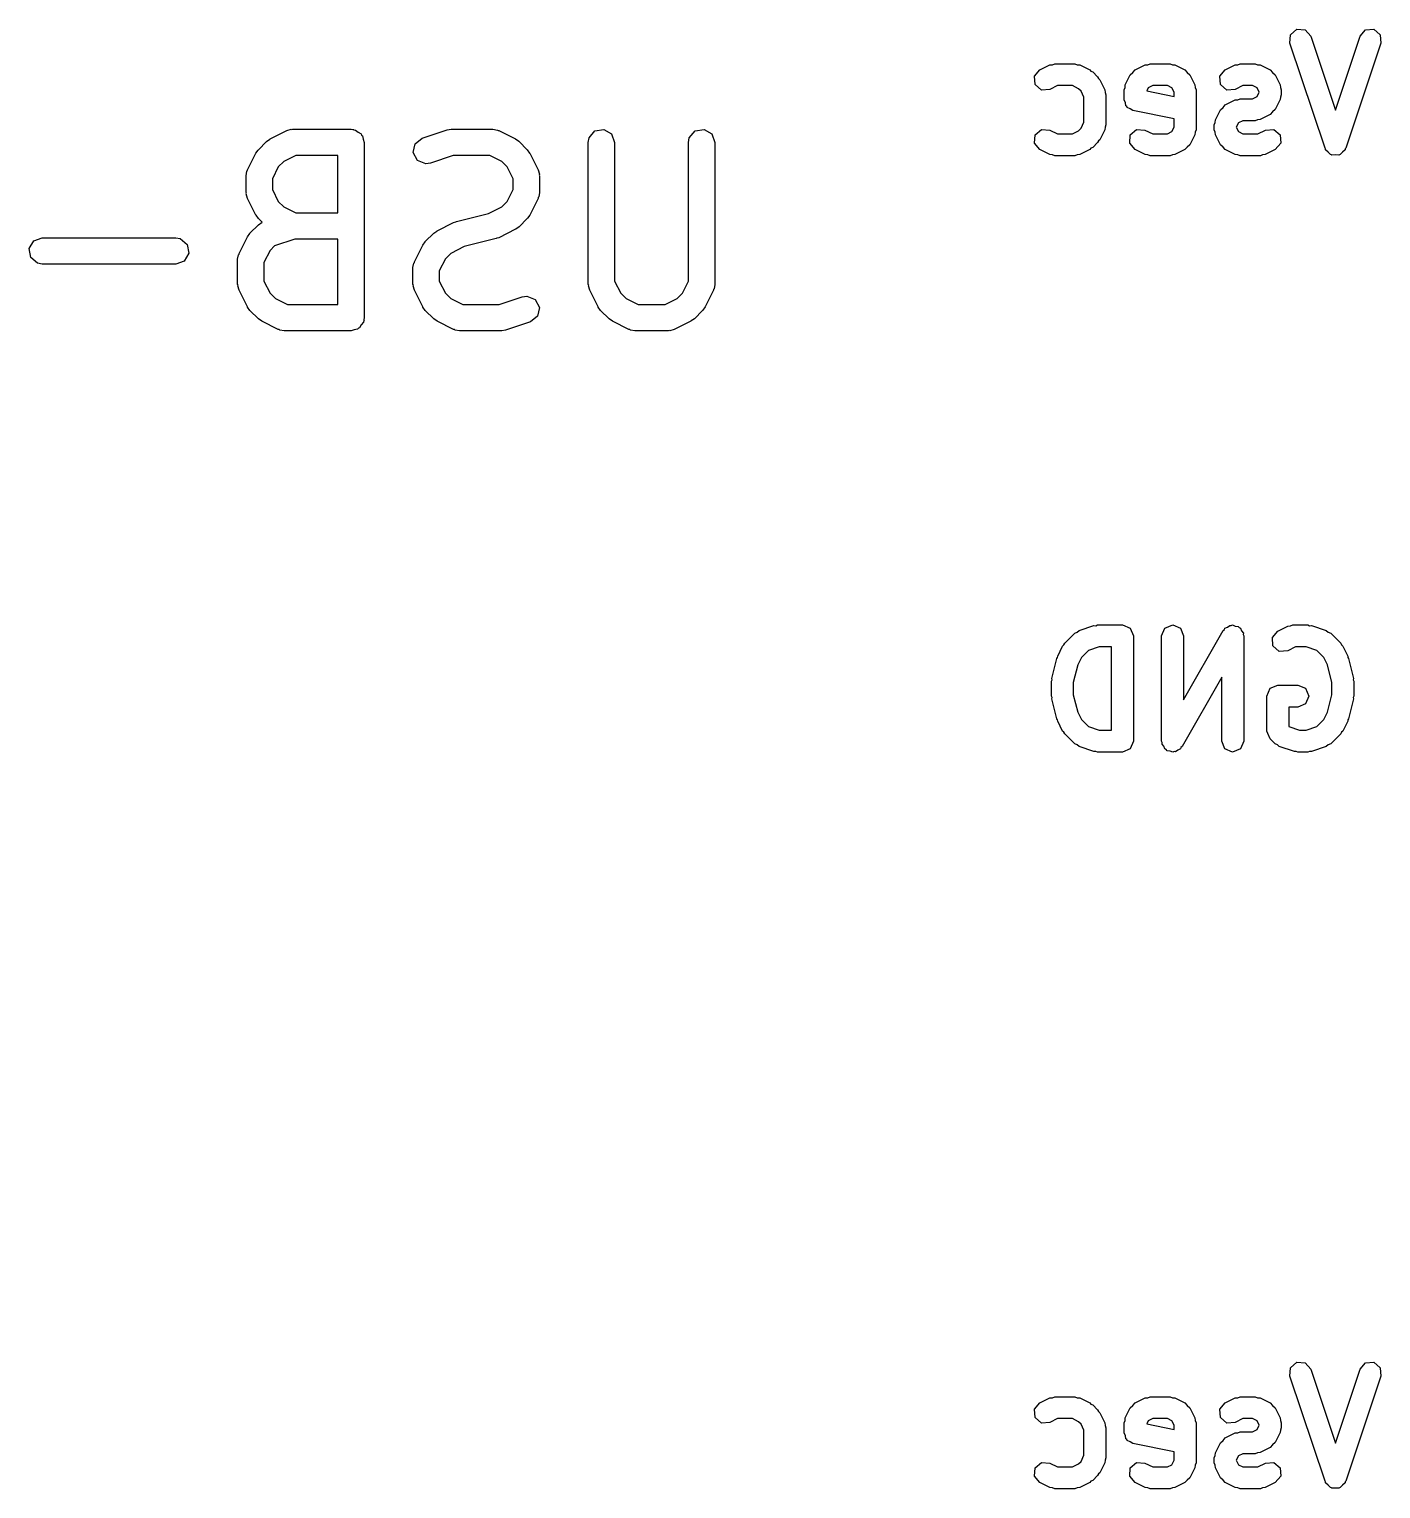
# Model space of a CAD drawing. Extents: x 83.8 to 115, y -109 to -88.6.
# Drawn here: x 107.31 to 115.02, y -97.93 to -89.61 of the extents above; entities that cross this region are included whole.
import ezdxf

# ---------------------------------------------------------------- set-up
doc = ezdxf.new("R2010")
doc.units = 0
doc.layers.add('BLACK', color=7, linetype='CONTINUOUS')

msp = doc.modelspace()

# ---------------------------------------------------------------- linework, layer by layer
at = {"layer": 'BLACK', "linetype": 'CONTINUOUS'}
for p, q in [((114.501, -89.6435), (114.537, -89.6121)), ((114.537, -89.6121), (114.585, -89.6155)), ((114.585, -89.6155), (114.616, -89.6517)), ((114.898, -89.6517), (114.929, -89.6155)), ((114.929, -89.6155), (114.977, -89.6121)), ((114.977, -89.6121), (115.013, -89.6435)), ((114.498, -89.6912), (114.501, -89.6435)), ((114.698, -90.2912), (114.498, -89.6912)), ((114.616, -89.6517), (114.757, -90.0738)), ((114.757, -90.0738), (114.898, -89.6517)), ((115.016, -89.6912), (114.816, -90.2912)), ((115.013, -89.6435), (115.016, -89.6912)), ((113.041, -89.8802), (113.072, -89.8441)), ((113.072, -89.8441), (113.129, -89.8155)), ((113.129, -89.8155), (113.144, -89.8145)), ((113.144, -89.8145), (113.157, -89.8089)), ((113.157, -89.8089), (113.271, -89.8089)), ((113.271, -89.8089), (113.285, -89.8145)), ((113.285, -89.8145), (113.299, -89.8155)), ((113.299, -89.8155), (113.357, -89.8441)), ((113.357, -89.8441), (113.363, -89.8519)), ((113.363, -89.8519), (113.373, -89.8558)), ((113.373, -89.8558), (113.401, -89.8844)), ((113.558, -89.9292), (113.587, -89.872)), ((113.587, -89.872), (113.602, -89.8591)), ((113.602, -89.8591), (113.615, -89.8441)), ((113.615, -89.8441), (113.672, -89.8155)), ((113.672, -89.8155), (113.687, -89.8145)), ((113.687, -89.8145), (113.7, -89.8089)), ((113.7, -89.8089), (113.814, -89.8089)), ((113.814, -89.8089), (113.828, -89.8145)), ((113.828, -89.8145), (113.842, -89.8155)), ((113.842, -89.8155), (113.899, -89.8441)), ((113.899, -89.8441), (113.912, -89.8591)), ((113.912, -89.8591), (113.927, -89.872)), ((113.927, -89.872), (113.956, -89.9292)), ((114.098, -89.8802), (114.129, -89.8441)), ((114.129, -89.8441), (114.186, -89.8155)), ((114.186, -89.8155), (114.201, -89.8145)), ((114.201, -89.8145), (114.214, -89.8089)), ((114.214, -89.8089), (114.3, -89.8089)), ((114.3, -89.8089), (114.313, -89.8145)), ((114.313, -89.8145), (114.328, -89.8155)), ((114.328, -89.8155), (114.385, -89.8441)), ((114.385, -89.8441), (114.398, -89.8591)), ((114.398, -89.8591), (114.413, -89.872)), ((114.413, -89.872), (114.442, -89.9292)), ((113.044, -89.928), (113.041, -89.8802)), ((113.08, -89.9593), (113.044, -89.928)), ((113.128, -89.9559), (113.08, -89.9593)), ((113.172, -89.9339), (113.128, -89.9559)), ((113.257, -89.9339), (113.172, -89.9339)), ((113.292, -89.9514), (113.257, -89.9339)), ((113.306, -89.9656), (113.292, -89.9514)), ((113.401, -89.8844), (113.405, -89.8939)), ((113.405, -89.8939), (113.413, -89.9006)), ((113.413, -89.9006), (113.442, -89.9578)), ((113.442, -89.9578), (113.443, -89.9723)), ((113.552, -89.9571), (113.557, -89.9437)), ((113.552, -90.0143), (113.552, -89.9571)), ((113.557, -89.9437), (113.558, -89.9292)), ((113.689, -89.9466), (113.681, -89.9639)), ((113.715, -89.9339), (113.689, -89.9466)), ((113.8, -89.9339), (113.715, -89.9339)), ((113.825, -89.9466), (113.8, -89.9339)), ((113.837, -89.9719), (113.825, -89.9466)), ((113.956, -89.9292), (113.957, -89.9437)), ((113.957, -89.9437), (113.962, -89.9571)), ((113.962, -89.9571), (113.962, -90.1857)), ((114.101, -89.928), (114.098, -89.8802)), ((114.137, -89.9593), (114.101, -89.928)), ((114.185, -89.9559), (114.137, -89.9593)), ((114.229, -89.9339), (114.185, -89.9559)), ((114.285, -89.9339), (114.229, -89.9339)), ((114.311, -89.9466), (114.285, -89.9339)), ((114.323, -89.9714), (114.311, -89.9466)), ((114.442, -89.9292), (114.443, -89.9437)), ((114.443, -89.9437), (114.448, -89.9571)), ((114.448, -89.9571), (114.448, -89.9857)), ((113.323, -90.0005), (113.306, -89.9656)), ((113.323, -90.1424), (113.323, -90.0005)), ((113.443, -89.9723), (113.448, -89.9857)), ((113.448, -89.9857), (113.448, -90.1571)), ((113.559, -90.0311), (113.552, -90.0143)), ((113.562, -90.049), (113.559, -90.0311)), ((113.681, -89.9639), (113.837, -89.9952)), ((113.837, -89.9952), (113.837, -89.9719)), ((114.129, -90.0441), (114.186, -90.0155)), ((114.186, -90.0155), (114.201, -90.0145)), ((114.201, -90.0145), (114.214, -90.0089)), ((114.214, -90.0089), (114.285, -90.0089)), ((114.285, -90.0089), (114.311, -89.9963)), ((114.311, -89.9963), (114.323, -89.9714)), ((114.442, -90.0137), (114.413, -90.0708)), ((114.443, -89.9992), (114.442, -90.0137)), ((114.448, -89.9857), (114.443, -89.9992)), ((113.568, -90.0525), (113.562, -90.049)), ((113.57, -90.0585), (113.568, -90.0525)), ((113.587, -90.0654), (113.57, -90.0585)), ((113.602, -90.0756), (113.587, -90.0654)), ((113.837, -90.1227), (113.602, -90.0756)), ((113.837, -90.171), (113.837, -90.1227)), ((114.073, -90.1292), (114.101, -90.072)), ((114.101, -90.072), (114.116, -90.0591)), ((114.116, -90.0591), (114.129, -90.0441)), ((114.385, -90.0988), (114.328, -90.1273)), ((114.398, -90.0838), (114.385, -90.0988)), ((114.413, -90.0708), (114.398, -90.0838)), ((108.681, -90.2379), (108.776, -90.1903)), ((108.776, -90.1903), (108.801, -90.1829)), ((108.801, -90.1829), (108.805, -90.1839)), ((108.805, -90.1839), (108.81, -90.1824)), ((108.81, -90.1824), (109.143, -90.1824)), ((109.143, -90.1824), (109.153, -90.1841)), ((109.153, -90.1841), (109.156, -90.1835)), ((109.156, -90.1835), (109.159, -90.1852)), ((109.159, -90.1852), (109.169, -90.1869)), ((109.169, -90.1869), (109.183, -90.1994)), ((109.183, -90.1994), (109.2, -90.2092)), ((109.548, -90.2338), (109.691, -90.1862)), ((109.691, -90.1862), (109.713, -90.1829)), ((109.713, -90.1829), (109.714, -90.1824)), ((109.714, -90.1824), (109.952, -90.1824)), ((109.952, -90.1824), (109.978, -90.1869)), ((109.978, -90.1869), (109.981, -90.1898)), ((109.981, -90.1898), (109.986, -90.1903)), ((109.986, -90.1903), (110.081, -90.2379)), ((110.501, -90.2317), (110.534, -90.1924)), ((110.534, -90.1924), (110.584, -90.1835)), ((110.584, -90.1835), (110.629, -90.2092)), ((111.072, -90.2317), (111.105, -90.1924)), ((111.105, -90.1924), (111.156, -90.1835)), ((111.156, -90.1835), (111.2, -90.2092)), ((113.044, -90.2149), (113.08, -90.1836)), ((113.08, -90.1836), (113.128, -90.187)), ((113.128, -90.187), (113.172, -90.2089)), ((113.257, -90.2089), (113.292, -90.1915)), ((113.292, -90.1915), (113.306, -90.1773)), ((113.306, -90.1773), (113.323, -90.1424)), ((113.442, -90.1851), (113.413, -90.2422)), ((113.443, -90.1706), (113.442, -90.1851)), ((113.448, -90.1571), (113.443, -90.1706)), ((113.587, -90.2149), (113.623, -90.1836)), ((113.623, -90.1836), (113.671, -90.187)), ((113.671, -90.187), (113.715, -90.2089)), ((113.8, -90.2089), (113.825, -90.1963)), ((113.825, -90.1963), (113.837, -90.171)), ((113.957, -90.1992), (113.956, -90.2137)), ((113.962, -90.1857), (113.957, -90.1992)), ((114.066, -90.1571), (114.072, -90.1437)), ((114.066, -90.1857), (114.066, -90.1571)), ((114.072, -90.1992), (114.066, -90.1857)), ((114.072, -90.1437), (114.073, -90.1292)), ((114.073, -90.2137), (114.072, -90.1992)), ((114.204, -90.1466), (114.191, -90.1714)), ((114.191, -90.1714), (114.204, -90.1963)), ((114.229, -90.1339), (114.204, -90.1466)), ((114.204, -90.1963), (114.229, -90.2089)), ((114.3, -90.1339), (114.229, -90.1339)), ((114.313, -90.1284), (114.3, -90.1339)), ((114.328, -90.1273), (114.313, -90.1284)), ((114.314, -90.2089), (114.358, -90.187)), ((114.358, -90.187), (114.405, -90.1836)), ((114.405, -90.1836), (114.442, -90.2149)), ((108.614, -90.2996), (108.661, -90.252)), ((108.661, -90.252), (108.68, -90.2391)), ((108.68, -90.2391), (108.681, -90.2379)), ((109.2, -90.2092), (109.203, -90.2155)), ((109.203, -90.2155), (109.208, -90.2199)), ((109.208, -90.2199), (109.211, -90.2391)), ((109.211, -90.2391), (109.218, -90.2574)), ((109.218, -90.2574), (109.218, -91.2574)), ((109.497, -90.316), (109.508, -90.2657)), ((109.508, -90.2657), (109.548, -90.2338)), ((110.081, -90.2379), (110.099, -90.2513)), ((110.099, -90.2513), (110.101, -90.252)), ((110.101, -90.252), (110.148, -90.2996)), ((110.496, -90.2574), (110.501, -90.2317)), ((110.496, -91.0669), (110.496, -90.2574)), ((110.629, -90.2092), (110.646, -90.2574)), ((110.646, -90.2574), (110.646, -91.0492)), ((111.068, -90.2574), (111.072, -90.2317)), ((111.068, -91.0492), (111.068, -90.2574)), ((111.2, -90.2092), (111.218, -90.2574)), ((111.218, -90.2574), (111.218, -91.0669)), ((113.041, -90.2626), (113.044, -90.2149)), ((113.072, -90.2988), (113.041, -90.2626)), ((113.172, -90.2089), (113.257, -90.2089)), ((113.363, -90.291), (113.357, -90.2988)), ((113.373, -90.287), (113.363, -90.291)), ((113.401, -90.2585), (113.373, -90.287)), ((113.405, -90.249), (113.401, -90.2585)), ((113.413, -90.2422), (113.405, -90.249)), ((113.584, -90.2626), (113.587, -90.2149)), ((113.615, -90.2988), (113.584, -90.2626)), ((113.715, -90.2089), (113.8, -90.2089)), ((113.912, -90.2838), (113.899, -90.2988)), ((113.927, -90.2708), (113.912, -90.2838)), ((113.956, -90.2137), (113.927, -90.2708)), ((114.101, -90.2708), (114.073, -90.2137)), ((114.116, -90.2838), (114.101, -90.2708)), ((114.129, -90.2988), (114.116, -90.2838)), ((114.229, -90.2089), (114.314, -90.2089)), ((114.445, -90.2626), (114.414, -90.2988)), ((114.442, -90.2149), (114.445, -90.2626)), ((114.701, -90.2947), (114.698, -90.2912)), ((114.816, -90.2912), (114.813, -90.2947)), ((108.552, -90.4143), (108.6, -90.3191)), ((108.6, -90.3191), (108.613, -90.3011)), ((108.613, -90.3011), (108.614, -90.2996)), ((108.759, -90.3666), (108.728, -90.397)), ((108.827, -90.3324), (108.759, -90.3666)), ((109.068, -90.3324), (108.827, -90.3324)), ((109.068, -90.6586), (109.068, -90.3324)), ((109.522, -90.3611), (109.497, -90.316)), ((109.569, -90.38), (109.522, -90.3611)), ((109.726, -90.3324), (109.595, -90.3762)), ((109.935, -90.3324), (109.726, -90.3324)), ((110.003, -90.3666), (109.935, -90.3324)), ((110.034, -90.397), (110.003, -90.3666)), ((110.148, -90.2996), (110.161, -90.318)), ((110.161, -90.318), (110.162, -90.3191)), ((110.162, -90.3191), (110.21, -90.4143)), ((113.129, -90.3273), (113.072, -90.2988)), ((113.144, -90.3284), (113.129, -90.3273)), ((113.157, -90.3339), (113.144, -90.3284)), ((113.271, -90.3339), (113.157, -90.3339)), ((113.285, -90.3284), (113.271, -90.3339)), ((113.299, -90.3273), (113.285, -90.3284)), ((113.357, -90.2988), (113.299, -90.3273)), ((113.672, -90.3273), (113.615, -90.2988)), ((113.687, -90.3284), (113.672, -90.3273)), ((113.7, -90.3339), (113.687, -90.3284)), ((113.814, -90.3339), (113.7, -90.3339)), ((113.828, -90.3284), (113.814, -90.3339)), ((113.842, -90.3273), (113.828, -90.3284)), ((113.899, -90.2988), (113.842, -90.3273)), ((114.186, -90.3273), (114.129, -90.2988)), ((114.201, -90.3284), (114.186, -90.3273)), ((114.214, -90.3339), (114.201, -90.3284)), ((114.329, -90.3339), (114.214, -90.3339)), ((114.342, -90.3284), (114.329, -90.3339)), ((114.357, -90.3273), (114.342, -90.3284)), ((114.414, -90.2988), (114.357, -90.3273)), ((114.701, -90.2994), (114.701, -90.2947)), ((114.716, -90.3124), (114.701, -90.2994)), ((114.729, -90.3273), (114.716, -90.3124)), ((114.734, -90.3277), (114.729, -90.3273)), ((114.737, -90.3307), (114.734, -90.3277)), ((114.757, -90.3293), (114.737, -90.3307)), ((114.777, -90.3307), (114.757, -90.3293)), ((114.78, -90.3277), (114.777, -90.3307)), ((114.785, -90.3273), (114.78, -90.3277)), ((114.798, -90.3124), (114.785, -90.3273)), ((114.813, -90.2994), (114.798, -90.3124)), ((114.813, -90.2947), (114.813, -90.2994)), ((108.544, -90.4479), (108.549, -90.4222)), ((108.544, -90.5431), (108.544, -90.4479)), ((108.549, -90.4222), (108.551, -90.4188)), ((108.551, -90.4188), (108.552, -90.4143)), ((108.728, -90.397), (108.694, -90.4656)), ((109.595, -90.3762), (109.569, -90.38)), ((110.068, -90.4656), (110.034, -90.397)), ((110.21, -90.4143), (110.217, -90.4393)), ((110.217, -90.4393), (110.216, -90.4436)), ((110.216, -90.4436), (110.218, -90.4479)), ((110.218, -90.4479), (110.218, -90.5431)), ((108.694, -90.4656), (108.694, -90.5254)), ((108.694, -90.5254), (108.728, -90.5939)), ((110.034, -90.5939), (110.068, -90.5254)), ((110.068, -90.5254), (110.068, -90.4656)), ((108.546, -90.5473), (108.544, -90.5431)), ((108.545, -90.5517), (108.546, -90.5473)), ((108.552, -90.5766), (108.545, -90.5517)), ((108.6, -90.6719), (108.552, -90.5766)), ((108.728, -90.5939), (108.759, -90.6243)), ((108.759, -90.6243), (108.827, -90.6586)), ((109.926, -90.6628), (110.003, -90.6243)), ((110.003, -90.6243), (110.034, -90.5939)), ((110.21, -90.5766), (110.162, -90.6719)), ((110.213, -90.5687), (110.21, -90.5722)), ((110.21, -90.5722), (110.21, -90.5766)), ((110.218, -90.5431), (110.213, -90.5687)), ((108.601, -90.673), (108.6, -90.6719)), ((108.614, -90.6914), (108.601, -90.673)), ((108.635, -90.7132), (108.614, -90.6914)), ((108.827, -90.6586), (109.068, -90.6586)), ((109.744, -90.7084), (109.926, -90.6628)), ((110.148, -90.6914), (110.101, -90.739)), ((110.149, -90.6899), (110.148, -90.6914)), ((110.162, -90.6719), (110.149, -90.6899)), ((108.552, -90.7953), (108.565, -90.7773)), ((108.565, -90.7773), (108.566, -90.7758)), ((108.566, -90.7758), (108.614, -90.7282)), ((108.614, -90.7282), (108.635, -90.7132)), ((108.635, -90.7132), (108.635, -90.7132)), ((109.566, -90.8234), (109.614, -90.7758)), ((109.614, -90.7758), (109.632, -90.7629)), ((109.632, -90.7629), (109.633, -90.7617)), ((109.633, -90.7617), (109.728, -90.7141)), ((109.728, -90.7141), (109.741, -90.7104)), ((109.741, -90.7104), (109.744, -90.7084)), ((110.081, -90.753), (109.986, -90.8007)), ((110.082, -90.7518), (110.081, -90.753)), ((110.101, -90.739), (110.082, -90.7518)), ((107.307, -90.8634), (107.333, -90.819)), ((107.316, -90.9139), (107.307, -90.8634)), ((107.333, -90.819), (107.381, -90.8014)), ((107.381, -90.8014), (108.143, -90.8014)), ((108.143, -90.8014), (108.169, -90.806)), ((108.169, -90.806), (108.208, -90.8389)), ((108.208, -90.8389), (108.217, -90.8895)), ((108.504, -90.8905), (108.552, -90.7953)), ((108.681, -90.8732), (108.646, -90.9418)), ((108.707, -90.8467), (108.681, -90.8732)), ((108.822, -90.8086), (108.707, -90.8467)), ((109.068, -90.8086), (108.822, -90.8086)), ((109.068, -91.1824), (109.068, -90.8086)), ((109.504, -90.9381), (109.552, -90.8429)), ((109.552, -90.8429), (109.565, -90.8249)), ((109.565, -90.8249), (109.566, -90.8234)), ((109.788, -90.852), (109.711, -90.8904)), ((109.971, -90.8063), (109.788, -90.852)), ((109.974, -90.8043), (109.971, -90.8063)), ((109.986, -90.8007), (109.974, -90.8043)), ((107.355, -90.9469), (107.316, -90.9139)), ((107.381, -90.9514), (107.355, -90.9469)), ((108.143, -90.9514), (107.381, -90.9514)), ((108.191, -90.9339), (108.143, -90.9514)), ((108.217, -90.8895), (108.191, -90.9339)), ((108.496, -90.924), (108.501, -90.8984)), ((108.496, -91.0669), (108.496, -90.924)), ((108.501, -90.8984), (108.504, -90.895)), ((108.504, -90.895), (108.504, -90.8905)), ((108.646, -90.9418), (108.646, -91.0492)), ((109.496, -90.9717), (109.501, -90.946)), ((109.501, -90.946), (109.504, -90.9426)), ((109.504, -90.9426), (109.504, -90.9381)), ((109.681, -90.9209), (109.646, -90.9894)), ((109.711, -90.8904), (109.681, -90.9209)), ((109.496, -91.0669), (109.496, -90.9717)), ((109.646, -90.9894), (109.646, -91.0492)), ((108.498, -91.0711), (108.496, -91.0669)), ((108.497, -91.0755), (108.498, -91.0711)), ((108.504, -91.1004), (108.497, -91.0755)), ((108.552, -91.1957), (108.504, -91.1004)), ((108.646, -91.0492), (108.681, -91.1177)), ((108.681, -91.1177), (108.711, -91.1481)), ((109.498, -91.0711), (109.496, -91.0669)), ((109.497, -91.0755), (109.498, -91.0711)), ((109.504, -91.1004), (109.497, -91.0755)), ((109.552, -91.1957), (109.504, -91.1004)), ((109.646, -91.0492), (109.681, -91.1177)), ((109.681, -91.1177), (109.711, -91.1481)), ((110.498, -91.0711), (110.496, -91.0669)), ((110.497, -91.0755), (110.498, -91.0711)), ((110.504, -91.1004), (110.497, -91.0755)), ((110.552, -91.1957), (110.504, -91.1004)), ((110.646, -91.0492), (110.681, -91.1177)), ((110.681, -91.1177), (110.711, -91.1481)), ((111.003, -91.1481), (111.034, -91.1177)), ((111.034, -91.1177), (111.068, -91.0492)), ((111.21, -91.1004), (111.162, -91.1957)), ((111.213, -91.0926), (111.21, -91.096)), ((111.21, -91.096), (111.21, -91.1004)), ((111.218, -91.0669), (111.213, -91.0926)), ((108.553, -91.1968), (108.552, -91.1957)), ((108.566, -91.2152), (108.553, -91.1968)), ((108.711, -91.1481), (108.78, -91.1824)), ((108.78, -91.1824), (109.068, -91.1824)), ((109.553, -91.1968), (109.552, -91.1957)), ((109.566, -91.2152), (109.553, -91.1968)), ((109.711, -91.1481), (109.78, -91.1824)), ((109.78, -91.1824), (109.988, -91.1824)), ((109.988, -91.1824), (110.119, -91.1386)), ((110.119, -91.1386), (110.145, -91.1348)), ((110.145, -91.1348), (110.193, -91.1536)), ((110.193, -91.1536), (110.217, -91.1988)), ((110.217, -91.1988), (110.207, -91.249)), ((110.553, -91.1968), (110.552, -91.1957)), ((110.566, -91.2152), (110.553, -91.1968)), ((110.711, -91.1481), (110.78, -91.1824)), ((110.78, -91.1824), (110.935, -91.1824)), ((110.935, -91.1824), (111.003, -91.1481)), ((111.162, -91.1957), (111.149, -91.2137)), ((108.614, -91.2628), (108.566, -91.2152)), ((108.615, -91.2635), (108.614, -91.2628)), ((108.633, -91.2768), (108.615, -91.2635)), ((108.728, -91.3245), (108.633, -91.2768)), ((109.213, -91.283), (109.201, -91.298)), ((109.215, -91.2733), (109.213, -91.283)), ((109.217, -91.2704), (109.215, -91.2733)), ((109.218, -91.2574), (109.216, -91.2671)), ((109.216, -91.2671), (109.217, -91.2704)), ((109.614, -91.2628), (109.566, -91.2152)), ((109.615, -91.2635), (109.614, -91.2628)), ((109.633, -91.2768), (109.615, -91.2635)), ((109.728, -91.3245), (109.633, -91.2768)), ((110.167, -91.2809), (110.024, -91.3285)), ((110.207, -91.249), (110.167, -91.2809)), ((110.614, -91.2628), (110.566, -91.2152)), ((110.615, -91.2635), (110.614, -91.2628)), ((110.633, -91.2768), (110.615, -91.2635)), ((110.728, -91.3245), (110.633, -91.2768)), ((111.081, -91.2768), (110.986, -91.3245)), ((111.082, -91.2757), (111.081, -91.2768)), ((111.101, -91.2628), (111.082, -91.2757)), ((111.148, -91.2152), (111.101, -91.2628)), ((111.149, -91.2137), (111.148, -91.2152)), ((108.733, -91.325), (108.728, -91.3245)), ((108.736, -91.3279), (108.733, -91.325)), ((108.762, -91.3324), (108.736, -91.3279)), ((109.143, -91.3324), (108.762, -91.3324)), ((109.161, -91.3257), (109.143, -91.3324)), ((109.18, -91.3223), (109.161, -91.3257)), ((109.185, -91.3171), (109.18, -91.3223)), ((109.191, -91.3148), (109.185, -91.3171)), ((109.201, -91.298), (109.191, -91.3148)), ((109.733, -91.325), (109.728, -91.3245)), ((109.736, -91.3279), (109.733, -91.325)), ((109.762, -91.3324), (109.736, -91.3279)), ((110, -91.3324), (109.762, -91.3324)), ((110.002, -91.3318), (110, -91.3324)), ((110.024, -91.3285), (110.002, -91.3318)), ((110.733, -91.325), (110.728, -91.3245)), ((110.736, -91.3279), (110.733, -91.325)), ((110.762, -91.3324), (110.736, -91.3279)), ((110.952, -91.3324), (110.762, -91.3324)), ((110.957, -91.3308), (110.952, -91.3324)), ((110.961, -91.3319), (110.957, -91.3308)), ((110.986, -91.3245), (110.961, -91.3319)), ((113.295, -93.0407), (113.38, -93.0121)), ((113.38, -93.0121), (113.39, -93.0129)), ((113.39, -93.0129), (113.4, -93.0089)), ((113.4, -93.0089), (113.543, -93.0089)), ((113.543, -93.0089), (113.587, -93.0272)), ((113.587, -93.0272), (113.605, -93.0714)), ((113.766, -93.0714), (113.784, -93.0272)), ((113.784, -93.0272), (113.829, -93.0089)), ((113.829, -93.0089), (113.873, -93.0272)), ((113.873, -93.0272), (113.891, -93.0714)), ((114.117, -93.0404), (114.124, -93.0352)), ((114.124, -93.0352), (114.127, -93.0272)), ((114.127, -93.0272), (114.142, -93.021)), ((114.142, -93.021), (114.155, -93.0111)), ((114.155, -93.0111), (114.163, -93.0122)), ((114.163, -93.0122), (114.171, -93.0089)), ((114.171, -93.0089), (114.186, -93.0151)), ((114.186, -93.0151), (114.202, -93.0172)), ((114.202, -93.0172), (114.208, -93.0239)), ((114.208, -93.0239), (114.216, -93.0272)), ((114.216, -93.0272), (114.222, -93.0422)), ((114.429, -93.0441), (114.486, -93.0155)), ((114.486, -93.0155), (114.501, -93.0145)), ((114.501, -93.0145), (114.514, -93.0089)), ((114.514, -93.0089), (114.6, -93.0089)), ((114.6, -93.0089), (114.61, -93.0129)), ((114.61, -93.0129), (114.62, -93.0121)), ((114.62, -93.0121), (114.705, -93.0407)), ((113.209, -93.1225), (113.213, -93.1129)), ((113.213, -93.1129), (113.27, -93.0558)), ((113.27, -93.0558), (113.284, -93.0502)), ((113.284, -93.0502), (113.295, -93.0407)), ((113.605, -93.0714), (113.605, -93.6714)), ((113.766, -93.6714), (113.766, -93.0714)), ((113.891, -93.4361), (114.117, -93.0404)), ((113.891, -93.0714), (113.891, -93.4361)), ((114.222, -93.0422), (114.232, -93.055)), ((114.232, -93.055), (114.231, -93.0635)), ((114.231, -93.0635), (114.234, -93.0714)), ((114.234, -93.0714), (114.234, -93.6714)), ((114.398, -93.0802), (114.429, -93.0441)), ((114.401, -93.128), (114.398, -93.0802)), ((114.705, -93.0407), (114.716, -93.0502)), ((114.716, -93.0502), (114.73, -93.0558)), ((114.73, -93.0558), (114.787, -93.1129)), ((114.787, -93.1129), (114.791, -93.1225)), ((113.139, -93.3134), (113.168, -93.1991)), ((113.168, -93.1991), (113.172, -93.1934)), ((113.172, -93.1934), (113.173, -93.1863)), ((113.173, -93.1863), (113.201, -93.1292)), ((113.201, -93.1292), (113.209, -93.1225)), ((113.309, -93.1942), (113.288, -93.2361)), ((113.348, -93.1546), (113.309, -93.1942)), ((113.41, -93.1339), (113.348, -93.1546)), ((113.48, -93.1339), (113.41, -93.1339)), ((113.48, -93.6089), (113.48, -93.1339)), ((114.437, -93.1593), (114.401, -93.128)), ((114.485, -93.1559), (114.437, -93.1593)), ((114.529, -93.1339), (114.485, -93.1559)), ((114.59, -93.1339), (114.529, -93.1339)), ((114.652, -93.1546), (114.59, -93.1339)), ((114.691, -93.1942), (114.652, -93.1546)), ((114.712, -93.2361), (114.691, -93.1942)), ((114.791, -93.1225), (114.799, -93.1292)), ((114.799, -93.1292), (114.827, -93.1863)), ((114.827, -93.1863), (114.828, -93.1934)), ((114.828, -93.1934), (114.832, -93.1991)), ((114.832, -93.1991), (114.861, -93.3134)), ((113.288, -93.2361), (113.262, -93.3363)), ((114.737, -93.3363), (114.712, -93.2361)), ((113.137, -93.3286), (113.141, -93.3212)), ((113.137, -93.4143), (113.137, -93.3286)), ((113.141, -93.3212), (113.139, -93.3134)), ((113.262, -93.3363), (113.262, -93.4066)), ((114.109, -93.3068), (113.883, -93.7024)), ((114.109, -93.6714), (114.109, -93.3068)), ((114.366, -93.4143), (114.384, -93.3701)), ((114.384, -93.3701), (114.429, -93.3518)), ((114.429, -93.3518), (114.543, -93.3518)), ((114.543, -93.3518), (114.587, -93.3701)), ((114.587, -93.3701), (114.605, -93.4143)), ((114.737, -93.4066), (114.737, -93.3363)), ((114.861, -93.3134), (114.859, -93.3212)), ((114.859, -93.3212), (114.862, -93.3286)), ((114.862, -93.3286), (114.862, -93.4143)), ((113.141, -93.4216), (113.137, -93.4143)), ((113.139, -93.4294), (113.141, -93.4216)), ((113.168, -93.5437), (113.139, -93.4294)), ((113.262, -93.4066), (113.288, -93.5068)), ((114.366, -93.6143), (114.366, -93.4143)), ((114.605, -93.4143), (114.587, -93.4585)), ((114.712, -93.5068), (114.737, -93.4066)), ((114.861, -93.4294), (114.832, -93.5437)), ((114.862, -93.4143), (114.859, -93.4216)), ((114.859, -93.4216), (114.861, -93.4294)), ((113.288, -93.5068), (113.309, -93.5487)), ((114.543, -93.4768), (114.491, -93.4768)), ((114.491, -93.4768), (114.491, -93.5883)), ((114.587, -93.4585), (114.543, -93.4768)), ((114.691, -93.5487), (114.712, -93.5068)), ((113.172, -93.5494), (113.168, -93.5437)), ((113.173, -93.5565), (113.172, -93.5494)), ((113.201, -93.6137), (113.173, -93.5565)), ((113.209, -93.6204), (113.201, -93.6137)), ((113.309, -93.5487), (113.348, -93.5882)), ((113.348, -93.5882), (113.41, -93.6089)), ((113.41, -93.6089), (113.48, -93.6089)), ((114.371, -93.6272), (114.366, -93.6143)), ((114.491, -93.5883), (114.553, -93.6089)), ((114.553, -93.6089), (114.59, -93.6089)), ((114.59, -93.6089), (114.652, -93.5882)), ((114.652, -93.5882), (114.691, -93.5487)), ((114.799, -93.6137), (114.791, -93.6204)), ((114.827, -93.5565), (114.799, -93.6137)), ((114.828, -93.5494), (114.827, -93.5565)), ((114.832, -93.5437), (114.828, -93.5494)), ((113.213, -93.6299), (113.209, -93.6204)), ((113.27, -93.6871), (113.213, -93.6299)), ((113.284, -93.6926), (113.27, -93.6871)), ((113.295, -93.7021), (113.284, -93.6926)), ((113.38, -93.7307), (113.295, -93.7021)), ((113.605, -93.6714), (113.587, -93.7156)), ((113.769, -93.6794), (113.766, -93.6714)), ((113.768, -93.6879), (113.769, -93.6794)), ((113.778, -93.7007), (113.768, -93.6879)), ((113.784, -93.7156), (113.778, -93.7007)), ((113.883, -93.7024), (113.876, -93.7077)), ((114.127, -93.7156), (114.109, -93.6714)), ((114.234, -93.6714), (114.216, -93.7156)), ((114.384, -93.6585), (114.371, -93.6272)), ((114.413, -93.687), (114.384, -93.6585)), ((114.426, -93.6926), (114.413, -93.687)), ((114.437, -93.7021), (114.426, -93.6926)), ((114.523, -93.7307), (114.437, -93.7021)), ((114.705, -93.7021), (114.62, -93.7307)), ((114.716, -93.6926), (114.705, -93.7021)), ((114.73, -93.6871), (114.716, -93.6926)), ((114.787, -93.6299), (114.73, -93.6871)), ((114.791, -93.6204), (114.787, -93.6299)), ((113.39, -93.73), (113.38, -93.7307)), ((113.4, -93.7339), (113.39, -93.73)), ((113.543, -93.7339), (113.4, -93.7339)), ((113.587, -93.7156), (113.543, -93.7339)), ((113.792, -93.7189), (113.784, -93.7156)), ((113.798, -93.7257), (113.792, -93.7189)), ((113.814, -93.7277), (113.798, -93.7257)), ((113.829, -93.7339), (113.814, -93.7277)), ((113.837, -93.7306), (113.829, -93.7339)), ((113.845, -93.7317), (113.837, -93.7306)), ((113.858, -93.7218), (113.845, -93.7317)), ((113.873, -93.7156), (113.858, -93.7218)), ((113.876, -93.7077), (113.873, -93.7156)), ((114.171, -93.7339), (114.127, -93.7156)), ((114.216, -93.7156), (114.171, -93.7339)), ((114.533, -93.73), (114.523, -93.7307)), ((114.543, -93.7339), (114.533, -93.73)), ((114.6, -93.7339), (114.543, -93.7339)), ((114.61, -93.73), (114.6, -93.7339)), ((114.62, -93.7307), (114.61, -93.73)), ((114.498, -97.2912), (114.501, -97.2435)), ((114.501, -97.2435), (114.537, -97.2121)), ((114.537, -97.2121), (114.585, -97.2155)), ((114.585, -97.2155), (114.616, -97.2517)), ((114.616, -97.2517), (114.757, -97.6738)), ((114.757, -97.6738), (114.898, -97.2517)), ((114.898, -97.2517), (114.929, -97.2155)), ((114.929, -97.2155), (114.977, -97.2121)), ((114.977, -97.2121), (115.013, -97.2435)), ((115.013, -97.2435), (115.016, -97.2912)), ((114.698, -97.8912), (114.498, -97.2912)), ((115.016, -97.2912), (114.816, -97.8912)), ((113.041, -97.4802), (113.072, -97.4441)), ((113.072, -97.4441), (113.129, -97.4155)), ((113.129, -97.4155), (113.144, -97.4145)), ((113.144, -97.4145), (113.157, -97.4089)), ((113.157, -97.4089), (113.271, -97.4089)), ((113.271, -97.4089), (113.285, -97.4145)), ((113.285, -97.4145), (113.299, -97.4155)), ((113.299, -97.4155), (113.357, -97.4441)), ((113.357, -97.4441), (113.363, -97.4519)), ((113.602, -97.4591), (113.615, -97.4441)), ((113.615, -97.4441), (113.672, -97.4155)), ((113.672, -97.4155), (113.687, -97.4145)), ((113.687, -97.4145), (113.7, -97.4089)), ((113.7, -97.4089), (113.814, -97.4089)), ((113.814, -97.4089), (113.828, -97.4145)), ((113.828, -97.4145), (113.842, -97.4155)), ((113.842, -97.4155), (113.899, -97.4441)), ((113.899, -97.4441), (113.912, -97.4591)), ((114.098, -97.4802), (114.129, -97.4441)), ((114.129, -97.4441), (114.186, -97.4155)), ((114.186, -97.4155), (114.201, -97.4145)), ((114.201, -97.4145), (114.214, -97.4089)), ((114.214, -97.4089), (114.3, -97.4089)), ((114.3, -97.4089), (114.313, -97.4145)), ((114.313, -97.4145), (114.328, -97.4155)), ((114.328, -97.4155), (114.385, -97.4441)), ((114.385, -97.4441), (114.398, -97.4591)), ((113.044, -97.528), (113.041, -97.4802)), ((113.08, -97.5593), (113.044, -97.528)), ((113.363, -97.4519), (113.373, -97.4558)), ((113.373, -97.4558), (113.401, -97.4844)), ((113.401, -97.4844), (113.405, -97.4939)), ((113.405, -97.4939), (113.413, -97.5006)), ((113.413, -97.5006), (113.442, -97.5578)), ((113.557, -97.5437), (113.558, -97.5292)), ((113.558, -97.5292), (113.587, -97.472)), ((113.587, -97.472), (113.602, -97.4591)), ((113.912, -97.4591), (113.927, -97.472)), ((113.927, -97.472), (113.956, -97.5292)), ((113.956, -97.5292), (113.957, -97.5437)), ((114.101, -97.528), (114.098, -97.4802)), ((114.137, -97.5593), (114.101, -97.528)), ((114.398, -97.4591), (114.413, -97.472)), ((114.413, -97.472), (114.442, -97.5292)), ((114.442, -97.5292), (114.443, -97.5437)), ((113.128, -97.5559), (113.08, -97.5593)), ((113.172, -97.5339), (113.128, -97.5559)), ((113.257, -97.5339), (113.172, -97.5339)), ((113.292, -97.5514), (113.257, -97.5339)), ((113.306, -97.5656), (113.292, -97.5514)), ((113.323, -97.6005), (113.306, -97.5656)), ((113.323, -97.7424), (113.323, -97.6005)), ((113.442, -97.5578), (113.443, -97.5723)), ((113.443, -97.5723), (113.448, -97.5857)), ((113.448, -97.5857), (113.448, -97.7571)), ((113.552, -97.5571), (113.557, -97.5437)), ((113.552, -97.6143), (113.552, -97.5571)), ((113.559, -97.6311), (113.552, -97.6143)), ((113.689, -97.5466), (113.681, -97.5639)), ((113.681, -97.5639), (113.837, -97.5952)), ((113.715, -97.5339), (113.689, -97.5466)), ((113.8, -97.5339), (113.715, -97.5339)), ((113.825, -97.5466), (113.8, -97.5339)), ((113.837, -97.5719), (113.825, -97.5466)), ((113.837, -97.5952), (113.837, -97.5719)), ((113.957, -97.5437), (113.962, -97.5571)), ((113.962, -97.5571), (113.962, -97.7857)), ((114.185, -97.5559), (114.137, -97.5593)), ((114.229, -97.5339), (114.185, -97.5559)), ((114.186, -97.6155), (114.201, -97.6145)), ((114.201, -97.6145), (114.214, -97.6089)), ((114.214, -97.6089), (114.285, -97.6089)), ((114.285, -97.5339), (114.229, -97.5339)), ((114.311, -97.5466), (114.285, -97.5339)), ((114.285, -97.6089), (114.311, -97.5963)), ((114.323, -97.5714), (114.311, -97.5466)), ((114.311, -97.5963), (114.323, -97.5714)), ((114.442, -97.6137), (114.413, -97.6708)), ((114.443, -97.5992), (114.442, -97.6137)), ((114.443, -97.5437), (114.448, -97.5571)), ((114.448, -97.5857), (114.443, -97.5992)), ((114.448, -97.5571), (114.448, -97.5857)), ((113.562, -97.649), (113.559, -97.6311)), ((113.568, -97.6525), (113.562, -97.649)), ((113.57, -97.6585), (113.568, -97.6525)), ((113.587, -97.6654), (113.57, -97.6585)), ((113.602, -97.6756), (113.587, -97.6654)), ((113.837, -97.7227), (113.602, -97.6756)), ((114.073, -97.7292), (114.101, -97.672)), ((114.101, -97.672), (114.116, -97.6591)), ((114.116, -97.6591), (114.129, -97.6441)), ((114.129, -97.6441), (114.186, -97.6155)), ((114.398, -97.6838), (114.385, -97.6988)), ((114.413, -97.6708), (114.398, -97.6838)), ((113.292, -97.7915), (113.306, -97.7773)), ((113.306, -97.7773), (113.323, -97.7424)), ((113.443, -97.7706), (113.442, -97.7851)), ((113.448, -97.7571), (113.443, -97.7706)), ((113.825, -97.7963), (113.837, -97.771)), ((113.837, -97.771), (113.837, -97.7227)), ((114.066, -97.7571), (114.072, -97.7437)), ((114.066, -97.7857), (114.066, -97.7571)), ((114.072, -97.7437), (114.073, -97.7292)), ((114.204, -97.7466), (114.191, -97.7714)), ((114.191, -97.7714), (114.204, -97.7963)), ((114.229, -97.7339), (114.204, -97.7466)), ((114.3, -97.7339), (114.229, -97.7339)), ((114.313, -97.7284), (114.3, -97.7339)), ((114.328, -97.7273), (114.313, -97.7284)), ((114.385, -97.6988), (114.328, -97.7273)), ((113.041, -97.8626), (113.044, -97.8149)), ((113.072, -97.8988), (113.041, -97.8626)), ((113.044, -97.8149), (113.08, -97.7836)), ((113.08, -97.7836), (113.128, -97.787)), ((113.128, -97.787), (113.172, -97.8089)), ((113.172, -97.8089), (113.257, -97.8089)), ((113.257, -97.8089), (113.292, -97.7915)), ((113.401, -97.8585), (113.373, -97.8871)), ((113.405, -97.849), (113.401, -97.8585)), ((113.413, -97.8422), (113.405, -97.849)), ((113.442, -97.7851), (113.413, -97.8422)), ((113.584, -97.8626), (113.587, -97.8149)), ((113.615, -97.8988), (113.584, -97.8626)), ((113.587, -97.8149), (113.623, -97.7836)), ((113.623, -97.7836), (113.671, -97.787)), ((113.671, -97.787), (113.715, -97.8089)), ((113.715, -97.8089), (113.8, -97.8089)), ((113.8, -97.8089), (113.825, -97.7963)), ((113.956, -97.8137), (113.927, -97.8708)), ((113.957, -97.7992), (113.956, -97.8137)), ((113.962, -97.7857), (113.957, -97.7992)), ((114.072, -97.7992), (114.066, -97.7857)), ((114.073, -97.8137), (114.072, -97.7992)), ((114.101, -97.8708), (114.073, -97.8137)), ((114.204, -97.7963), (114.229, -97.8089)), ((114.229, -97.8089), (114.314, -97.8089)), ((114.314, -97.8089), (114.358, -97.787)), ((114.358, -97.787), (114.405, -97.7836)), ((114.405, -97.7836), (114.442, -97.8149)), ((114.445, -97.8626), (114.414, -97.8988)), ((114.442, -97.8149), (114.445, -97.8626)), ((113.129, -97.9273), (113.072, -97.8988)), ((113.144, -97.9284), (113.129, -97.9273)), ((113.157, -97.9339), (113.144, -97.9284)), ((113.271, -97.9339), (113.157, -97.9339)), ((113.285, -97.9284), (113.271, -97.9339)), ((113.299, -97.9273), (113.285, -97.9284)), ((113.357, -97.8988), (113.299, -97.9273)), ((113.363, -97.891), (113.357, -97.8988)), ((113.373, -97.8871), (113.363, -97.891)), ((113.672, -97.9273), (113.615, -97.8988)), ((113.687, -97.9284), (113.672, -97.9273)), ((113.7, -97.9339), (113.687, -97.9284)), ((113.814, -97.9339), (113.7, -97.9339)), ((113.828, -97.9284), (113.814, -97.9339)), ((113.842, -97.9273), (113.828, -97.9284)), ((113.899, -97.8988), (113.842, -97.9273)), ((113.912, -97.8838), (113.899, -97.8988)), ((113.927, -97.8708), (113.912, -97.8838)), ((114.116, -97.8838), (114.101, -97.8708)), ((114.129, -97.8988), (114.116, -97.8838)), ((114.186, -97.9273), (114.129, -97.8988)), ((114.201, -97.9284), (114.186, -97.9273)), ((114.214, -97.9339), (114.201, -97.9284)), ((114.329, -97.9339), (114.214, -97.9339)), ((114.342, -97.9284), (114.329, -97.9339)), ((114.357, -97.9273), (114.342, -97.9284)), ((114.414, -97.8988), (114.357, -97.9273)), ((114.701, -97.8947), (114.698, -97.8912)), ((114.701, -97.8994), (114.701, -97.8947)), ((114.716, -97.9124), (114.701, -97.8994)), ((114.729, -97.9273), (114.716, -97.9124)), ((114.734, -97.9277), (114.729, -97.9273)), ((114.737, -97.9307), (114.734, -97.9277)), ((114.757, -97.9293), (114.737, -97.9307)), ((114.777, -97.9307), (114.757, -97.9293)), ((114.78, -97.9277), (114.777, -97.9307)), ((114.785, -97.9273), (114.78, -97.9277)), ((114.798, -97.9124), (114.785, -97.9273)), ((114.813, -97.8994), (114.798, -97.9124)), ((114.816, -97.8912), (114.813, -97.8947)), ((114.813, -97.8947), (114.813, -97.8994))]:
    msp.add_line(p, q, dxfattribs=at)

doc.saveas('drawing.dxf')
